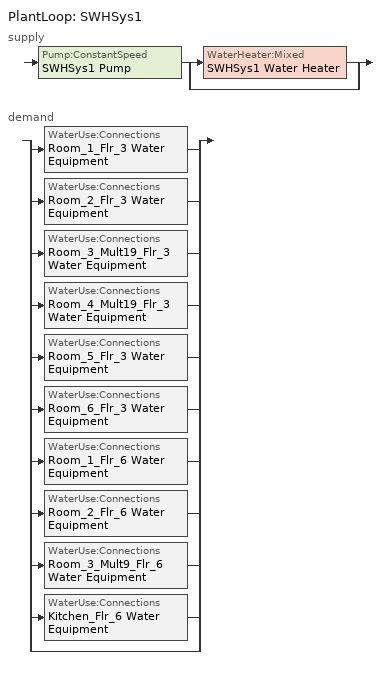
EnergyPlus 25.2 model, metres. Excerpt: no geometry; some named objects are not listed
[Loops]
PlantLoop 'SWHSys1'
 supply: Pump:ConstantSpeed 'SWHSys1 Pump' > split
  | WaterHeater:Mixed 'SWHSys1 Water Heater'
  | bypass
 demand: split
  | WaterUse:Connections 'Room_1_Flr_3 Water Equipment'
  | WaterUse:Connections 'Room_2_Flr_3 Water Equipment'
  | WaterUse:Connections 'Room_3_Mult19_Flr_3 Water Equipment'
  | WaterUse:Connections 'Room_4_Mult19_Flr_3 Water Equipment'
  | WaterUse:Connections 'Room_5_Flr_3 Water Equipment'
  | WaterUse:Connections 'Room_6_Flr_3 Water Equipment'
  | WaterUse:Connections 'Room_1_Flr_6 Water Equipment'
  | WaterUse:Connections 'Room_2_Flr_6 Water Equipment'
  | WaterUse:Connections 'Room_3_Mult9_Flr_6 Water Equipment'
  | WaterUse:Connections 'Kitchen_Flr_6 Water Equipment'
  | bypass
[WaterHeater:Mixed]
SWHSys1 Water Heater: Tank Volume {m3}=2.27125; Setpoint Temperature Schedule=SWHSys1 Water Heater Setpoint Temperature Schedule Name; Deadband Temperature Difference {deltaC}=2; Maximum Temperature Limit {C}=82.2222; Heater Control Type=Cycle; Heater Maximum Capacity {W}=175842.6; Heater Fuel Type=NATURALGAS; Heater Thermal Efficiency=0.95; Off Cycle Parasitic Fuel Consumption Rate {W}=13443.3; Off Cycle Parasitic Fuel Type=NATURALGAS; Off Cycle Parasitic Heat Fraction to Tank=0; On Cycle Parasitic Fuel Consumption Rate {W}=13443.3; On Cycle Parasitic Fuel Type=NATURALGAS; Ambient Temperature Indicator=zone; Ambient Temperature Zone=BASEMENT; Off Cycle Loss Coefficient to Ambient Temperature {W/K}=15.601; On Cycle Loss Coefficient to Ambient Temperature {W/K}=15.601; Use Side Effectiveness=1; Source Side Effectiveness=1; Use Side Design Flow Rate {m3/s}=AUTOSIZE; Source Side Design Flow Rate {m3/s}=AUTOSIZE; Indirect Water Heating Recovery Time {hr}=1.5
[Sizing:Plant]
SWHSys1: Loop Type=Heating; Design Loop Exit Temperature {C}=60; Loop Design Temperature Difference {deltaC}=5
[PlantLoop]
SWHSys1: Fluid Type=WATER; Plant Equipment Operation Scheme=SWHSys1 Loop Operation Scheme List; Maximum Loop Temperature {C}=60; Minimum Loop Temperature {C}=10; Maximum Loop Flow Rate {m3/s}=AUTOSIZE; Minimum Loop Flow Rate {m3/s}=0; Plant Loop Volume {m3}=AUTOSIZE; Load Distribution Scheme=Optimal
[Pump:ConstantSpeed]
SWHSys1 Pump: Design Flow Rate {m3/s}=autosize; Design Pump Head {Pa}=29891; Design Power Consumption {W}=AUTOSIZE; Motor Efficiency=0.3; Fraction of Motor Inefficiencies to Fluid Stream=0; Pump Control Type=Intermittent
[PlantEquipmentList]
SWHSys1 Equipment List: SWHSys1 Water Heater
[PlantEquipmentOperation:HeatingLoad]
SWHSys1 Operation Scheme: Load Range 1 Lower Limit {W}=0; Load Range 1 Upper Limit {W}=1000000000000000; Range 1 Equipment List=SWHSys1 Equipment List
[PlantEquipmentOperationSchemes]
SWHSys1 Loop Operation Scheme List: Control Scheme 1=SWHSys1 Operation Scheme; Control Scheme 1 Schedule=PlantOnSched
[SetpointManager:Scheduled]
SWHSys1 Loop Setpoint Manager: Control Variable=Temperature; Schedule=SWHSys1-Loop-Temp-Schedule; Setpoint Node or NodeList=SWHSys1 Supply Outlet Node
[WaterUse:Equipment]
Name | Peak Flow Rate {m3/s} | Flow Rate Fraction Schedule | Target Temperature Schedule | Hot Water Supply Temperature Schedule | Zone | Sensible Fraction Schedule | Latent Fraction Schedule
Room_1_Flr_3 Water Equipment | 1.31389e-06 | GuestRoom_SWH_Sch | Room_1_Flr_3 Water Equipment Temp Sched | Room_1_Flr_3 Water Equipment Hot Supply Temp Sched | Room_1_Flr_3 | Room_1_Flr_3 Water Equipment Sensible fract sched | Room_1_Flr_3 Water Equipment Latent fract sched
Room_2_Flr_3 Water Equipment | 1.31389e-06 | GuestRoom_SWH_Sch | Room_2_Flr_3 Water Equipment Temp Sched | Room_2_Flr_3 Water Equipment Hot Supply Temp Sched | Room_2_Flr_3 | Room_2_Flr_3 Water Equipment Sensible fract sched | Room_2_Flr_3 Water Equipment Latent fract sched
Room_3_Mult19_Flr_3 Water Equipment | 1.31389e-06 | GuestRoom_SWH_Sch | Room_3_Mult19_Flr_3 Water Equipment Temp Sched | Room_3_Mult19_Flr_3 Water Equipment Hot Supply Temp Sched | Room_3_Mult19_Flr_3 | Room_3_Mult19_Flr_3 Water Equipment Sensible fract sched | Room_3_Mult19_Flr_3 Water Equipment Latent fract sched
Room_4_Mult19_Flr_3 Water Equipment | 1.31389e-06 | GuestRoom_SWH_Sch | Room_4_Mult19_Flr_3 Water Equipment Temp Sched | Room_4_Mult19_Flr_3 Water Equipment Hot Supply Temp Sched | Room_4_Mult19_Flr_3 | Room_4_Mult19_Flr_3 Water Equipment Sensible fract sched | Room_4_Mult19_Flr_3 Water Equipment Latent fract sched
Room_5_Flr_3 Water Equipment | 1.31389e-06 | GuestRoom_SWH_Sch | Room_5_Flr_3 Water Equipment Temp Sched | Room_5_Flr_3 Water Equipment Hot Supply Temp Sched | Room_5_Flr_3 | Room_5_Flr_3 Water Equipment Sensible fract sched | Room_5_Flr_3 Water Equipment Latent fract sched
Room_6_Flr_3 Water Equipment | 1.31389e-06 | GuestRoom_SWH_Sch | Room_6_Flr_3 Water Equipment Temp Sched | Room_6_Flr_3 Water Equipment Hot Supply Temp Sched | Room_6_Flr_3 | Room_6_Flr_3 Water Equipment Sensible fract sched | Room_6_Flr_3 Water Equipment Latent fract sched
Room_1_Flr_6 Water Equipment | 1.31389e-06 | GuestRoom_SWH_Sch | Room_1_Flr_6 Water Equipment Temp Sched | Room_1_Flr_6 Water Equipment Hot Supply Temp Sched | Room_1_Flr_6 | Room_1_Flr_6 Water Equipment Sensible fract sched | Room_1_Flr_6 Water Equipment Latent fract sched
Room_2_Flr_6 Water Equipment | 1.31389e-06 | GuestRoom_SWH_Sch | Room_2_Flr_6 Water Equipment Temp Sched | Room_2_Flr_6 Water Equipment Hot Supply Temp Sched | Room_2_Flr_6 | Room_2_Flr_6 Water Equipment Sensible fract sched | Room_2_Flr_6 Water Equipment Latent fract sched
Room_3_Mult9_Flr_6 Water Equipment | 1.31389e-06 | GuestRoom_SWH_Sch | Room_3_Mult9_Flr_6 Water Equipment Temp Sched | Room_3_Mult9_Flr_6 Water Equipment Hot Supply Temp Sched | Room_3_Mult9_Flr_6 | Room_3_Mult9_Flr_6 Water Equipment Sensible fract sched | Room_3_Mult9_Flr_6 Water Equipment Latent fract sched
Kitchen_Flr_6 Water Equipment | 0.00013985 | BLDG_SWH_SCH | Kitchen_Flr_6 Water Equipment Temp Sched | Kitchen_Flr_6 Water Equipment Hot Supply Temp Sched | Kitchen_Flr_6 | Kitchen_Flr_6 Water Equipment Sensible fract sched | Kitchen_Flr_6 Water Equipment Latent fract sched
[WaterUse:Connections]
Name | Water Use Equipment 1
Room_1_Flr_3 Water Equipment | Room_1_Flr_3 Water Equipment
Room_2_Flr_3 Water Equipment | Room_2_Flr_3 Water Equipment
Room_3_Mult19_Flr_3 Water Equipment | Room_3_Mult19_Flr_3 Water Equipment
Room_4_Mult19_Flr_3 Water Equipment | Room_4_Mult19_Flr_3 Water Equipment
Room_5_Flr_3 Water Equipment | Room_5_Flr_3 Water Equipment
Room_6_Flr_3 Water Equipment | Room_6_Flr_3 Water Equipment
Room_1_Flr_6 Water Equipment | Room_1_Flr_6 Water Equipment
Room_2_Flr_6 Water Equipment | Room_2_Flr_6 Water Equipment
Room_3_Mult9_Flr_6 Water Equipment | Room_3_Mult9_Flr_6 Water Equipment
Kitchen_Flr_6 Water Equipment | Kitchen_Flr_6 Water Equipment
[Schedule:Compact]
BLDG_SWH_SCH: Through: 12/31, For: Weekdays SummerDesignDay, Until: 01:00, 0.2, Until: 04:00, 0.15, Until: 05:00, 0.2, Until: 06:00, 0.25, Until: 07:00, 0.5, Until: 08:00, 0.6, Until: 09:00, 0.55, Until: 10:00, 0.45, Until: 11:00, 0.4, Until: 12:00, 0.45, Until: 13:00, 0.4, Until: 14:00, 0.35, Until: 17:00, 0.3, Until: 18:00, 0.4, Until: 19:00, 0.55, Until: 20:00, 0.6, Until: 21:00, 0.5, Until: 22:00, 0.55, Until: 23:00, 0.45, Until: 24:00, 0.25, For: Saturday WinterDesignDay, Until: 01:00, 0.2, Until: 04:00, 0.15, Until: 05:00, 0.2, Until: 06:00, 0.25, Until: 07:00, 0.4, Until: 10:00, 0.5, Until: 11:00, 0.45, Until: 13:00, 0.5, Until: 14:00, 0.45, Until: 16:00, 0.4, Until: 17:00, 0.35, Until: 18:00, 0.4, Until: 20:00, 0.55, Until: 21:00, 0.5, Until: 22:00, 0.55, Until: 23:00, 0.4, Until: 24:00, 0.3, For: Sunday Holidays AllOtherDays, Until: 01:00, 0.25, Until: 05:00, 0.2, Until: 06:00, 0.3, Until: 09:00, 0.5, Until: 10:00, 0.55, Until: 12:00, 0.5, Until: 14:00, 0.4, Until: 17:00, 0.3, Until: 18:00, 0.4, Until: 20:00, 0.5, Until: 21:00, 0.4, Until: 22:00, 0.5, Until: 23:00, 0.4, Until: 24:00, 0.2
GuestRoom_SWH_Sch: Through: 12/31, For: Weekdays, Until: 01:00, 0.2, Until: 04:00, 0.15, Until: 05:00, 0.2, Until: 06:00, 0.35, Until: 07:00, 0.6, Until: 08:00, 0.8, Until: 09:00, 0.55, Until: 10:00, 0.4, Until: 11:00, 0.3, Until: 17:00, 0.2, Until: 18:00, 0.3, Until: 19:00, 0.55, Until: 21:00, 0.4, Until: 22:00, 0.6, Until: 23:00, 0.45, Until: 24:00, 0.25, For: AllOtherDays, Until: 01:00, 0.2, Until: 04:00, 0.15, Until: 05:00, 0.2, Until: 06:00, 0.25, Until: 07:00, 0.35, Until: 08:00, 0.6, Until: 09:00, 0.8, Until: 10:00, 0.55, Until: 11:00, 0.4, Until: 12:00, 0.3, Until: 17:00, 0.2, Until: 18:00, 0.25, Until: 19:00, 0.3, Until: 22:00, 0.4, Until: 23:00, 0.6, Until: 24:00, 0.35
PlantOnSched: Through: 12/31, For: AllDays, Until: 24:00, 1
Room_1_Flr_3 Water Equipment Latent fract sched; Room_2_Flr_3 Water Equipment Latent fract sched; Room_3_Mult19_Flr_3 Water Equipment Latent fract sched; Room_4_Mult19_Flr_3 Water Equipment Latent fract sched; Room_5_Flr_3 Water Equipment Latent fract sched; Room_6_Flr_3 Water Equipment Latent fract sched; Room_1_Flr_6 Water Equipment Latent fract sched; Room_2_Flr_6 Water Equipment Latent fract sched; Room_3_Mult9_Flr_6 Water Equipment Latent fract sched; Kitchen_Flr_6 Water Equipment Latent fract sched: Through: 12/31, For: AllDays, Until: 24:00, 0.05
Room_1_Flr_3 Water Equipment Sensible fract sched; Room_2_Flr_3 Water Equipment Sensible fract sched; Room_3_Mult19_Flr_3 Water Equipment Sensible fract sched; Room_4_Mult19_Flr_3 Water Equipment Sensible fract sched; Room_5_Flr_3 Water Equipment Sensible fract sched; Room_6_Flr_3 Water Equipment Sensible fract sched; Room_1_Flr_6 Water Equipment Sensible fract sched; Room_2_Flr_6 Water Equipment Sensible fract sched; Room_3_Mult9_Flr_6 Water Equipment Sensible fract sched; Kitchen_Flr_6 Water Equipment Sensible fract sched: Through: 12/31, For: AllDays, Until: 24:00, 0.2
Room_1_Flr_3 Water Equipment Temp Sched; Room_2_Flr_3 Water Equipment Temp Sched; Room_3_Mult19_Flr_3 Water Equipment Temp Sched; Room_4_Mult19_Flr_3 Water Equipment Temp Sched; Room_5_Flr_3 Water Equipment Temp Sched; Room_6_Flr_3 Water Equipment Temp Sched; Room_1_Flr_6 Water Equipment Temp Sched; Room_2_Flr_6 Water Equipment Temp Sched; Room_3_Mult9_Flr_6 Water Equipment Temp Sched; Kitchen_Flr_6 Water Equipment Temp Sched; SWHSys1-Loop-Temp-Schedule; SWHSys1 Water Heater Setpoint Temperature Schedule Name: Through: 12/31, For: AllDays, Until: 24:00, 60
Room_1_Flr_3 Water Equipment Hot Supply Temp Sched; Room_2_Flr_3 Water Equipment Hot Supply Temp Sched; Room_3_Mult19_Flr_3 Water Equipment Hot Supply Temp Sched; Room_4_Mult19_Flr_3 Water Equipment Hot Supply Temp Sched; Room_5_Flr_3 Water Equipment Hot Supply Temp Sched; Room_6_Flr_3 Water Equipment Hot Supply Temp Sched; Room_1_Flr_6 Water Equipment Hot Supply Temp Sched; Room_2_Flr_6 Water Equipment Hot Supply Temp Sched; Room_3_Mult9_Flr_6 Water Equipment Hot Supply Temp Sched; Kitchen_Flr_6 Water Equipment Hot Supply Temp Sched: Through: 12/31, For: AllDays, Until: 24:00, 55
